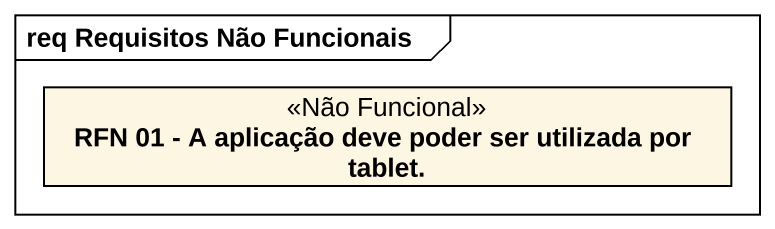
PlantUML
@startuml
mainframe req Requisitos Não Funcionais
hide circle
hide empty members
class "RFN 01 - A aplicação deve poder ser utilizada por tablet." as RFN_01_A_aplicação_deve <<Não Funcional>>
@enduml
